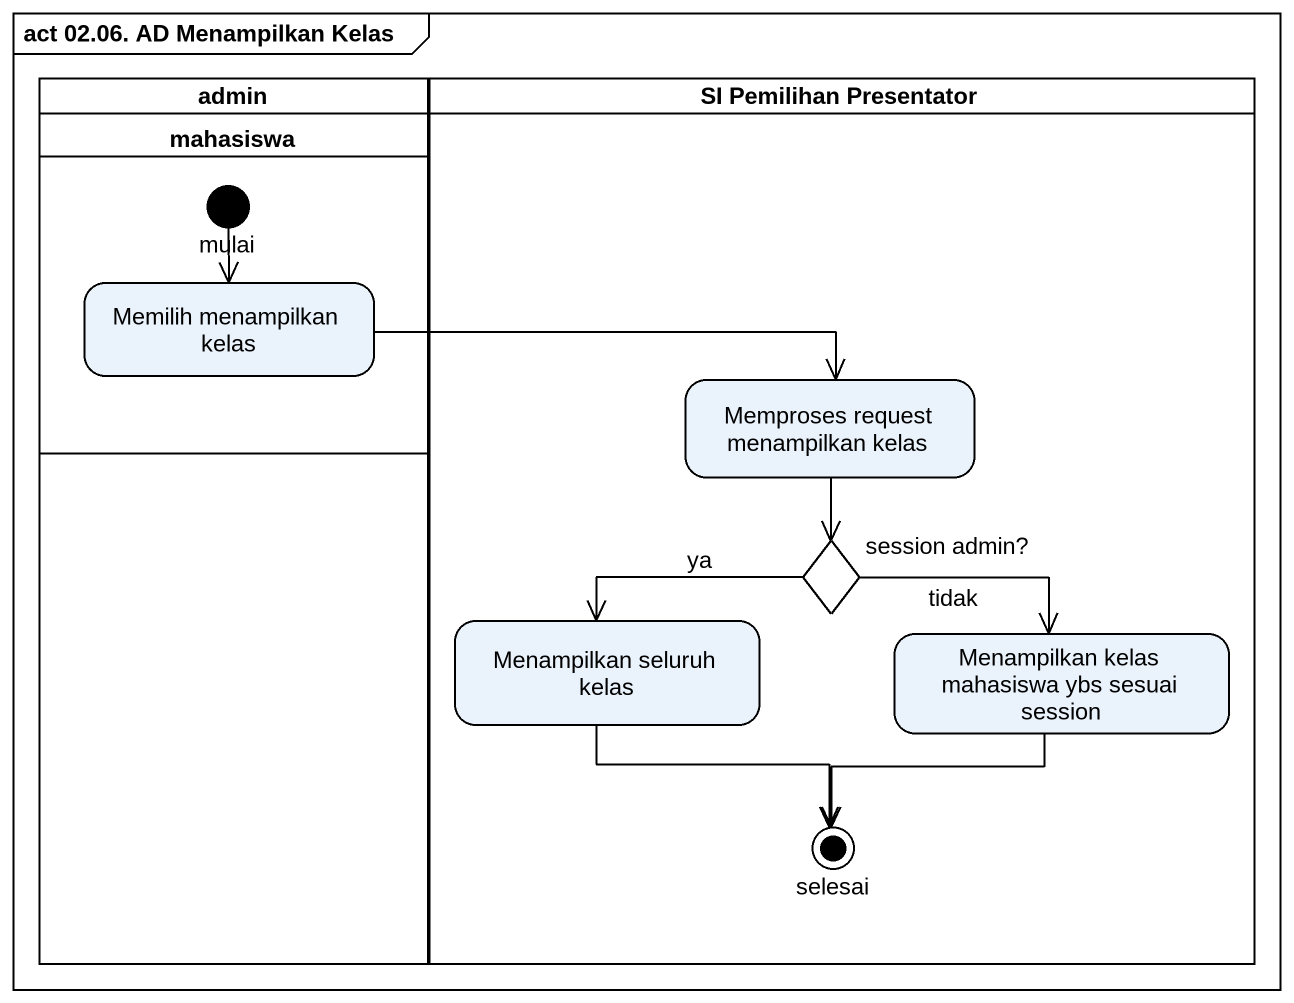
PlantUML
@startuml
mainframe act 02.06. AD Menampilkan Kelas
hide empty description
state admin <<partition>> {
  state mulai <<start>>
  state "Memilih menampilkan kelas" as Memilih_menampilkan_kelas
}
state "SI Pemilihan Presentator" as SI_Pemilihan_Presentator <<partition>> {
  state "Memproses request menampilkan kelas" as Memproses_request
  state "session admin?" as session_admin <<choice>>
  state "Menampilkan seluruh kelas" as Menampilkan_seluruh_kelas
  state "Menampilkan kelas mahasiswa ybs sesuai session" as Menampilkan_kelas_mahasiswa
  state selesai <<end>>
}
state mahasiswa <<partition>>
mulai --> Memilih_menampilkan_kelas
Memilih_menampilkan_kelas -right-> Memproses_request
Memproses_request --> session_admin
session_admin -left-> Menampilkan_seluruh_kelas : ya
session_admin -right-> Menampilkan_kelas_mahasiswa : tidak
Menampilkan_seluruh_kelas --> selesai
Menampilkan_kelas_mahasiswa --> selesai
@enduml
